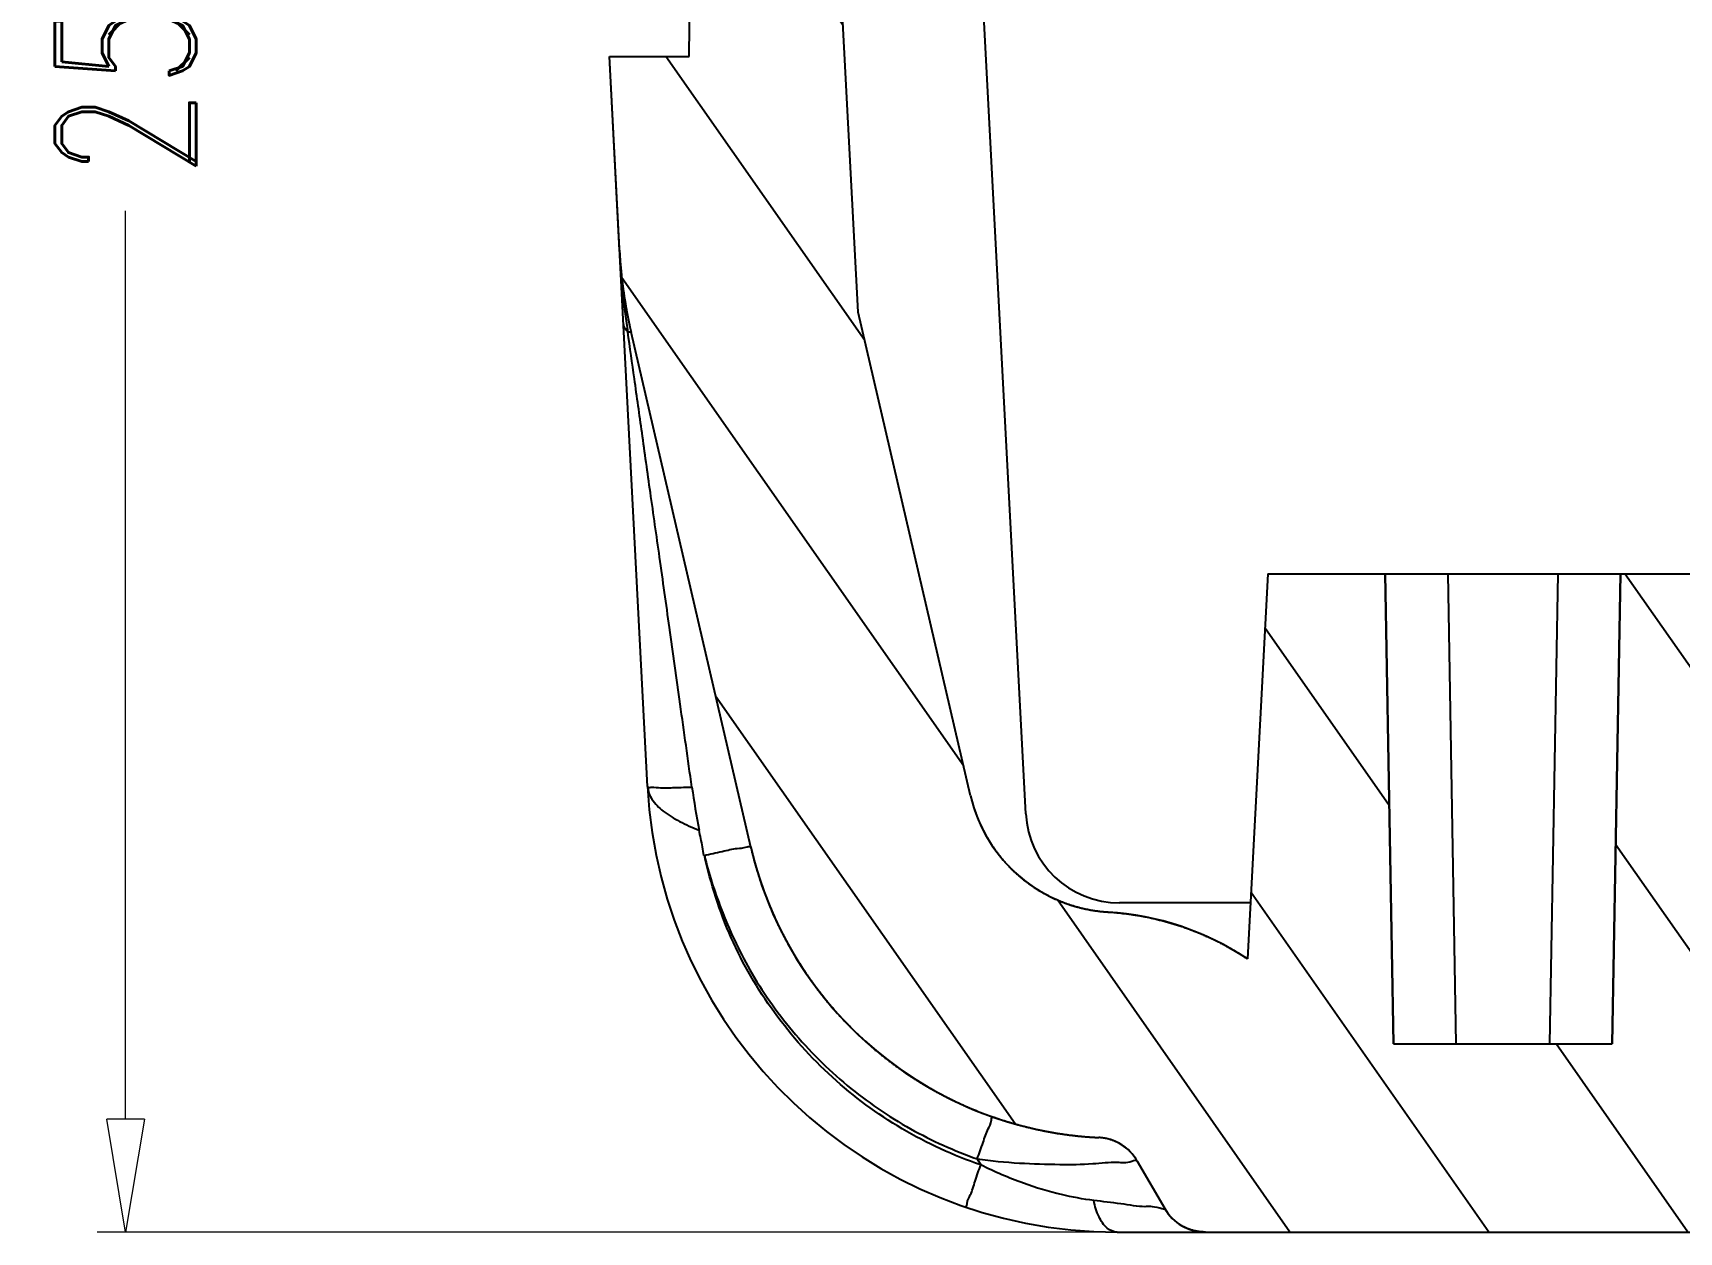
# Model space of a CAD drawing. Header units: inches. Extents: x 3700 to 4563, y 1353 to 2328.
# Drawn here: x 3854.79 to 3872.29, y 2099.41 to 2112.16 of the extents above; entities that cross this region are included whole.
import ezdxf

# ---------------------------------------------------------------- set-up
doc = ezdxf.new("R2010")
doc.units = ezdxf.units.IN
doc.header["$LTSCALE"] = 0.5
doc.layers.add('06___PRT_ALL_SURFS', color=7, linetype='Continuous')
doc.layers.add('dim', color=82, linetype='Continuous', lineweight=9)
doc.styles.add('ROMAND', font='romand.shx', dxfattribs={"width": 0.75, "bigfont": 'gbcbig.shx'})
doc.dimstyles.new('YanXiu', dxfattribs={"dimtxt": 2.5, "dimasz": 2.2, "dimexe": 1, "dimexo": 0, "dimgap": 0.66, "dimtad": 0, "dimzin": 9, "dimdsep": 46, "dimtxsty": 'ROMAND', "dimblk": 'CLOSEDBLANK', "dimcen": 0, "dimclrd": 3, "dimclre": 3, "dimclrt": 7, "dimazin": 2, "dimtfac": 1, "dimtofl": 0, "dimtmove": 0, "dimatfit": 3, "dimldrblk": 'CLOSEDBLANK', "dimfxl": 1, "dimlwd": 5, "dimlwe": 5, "dimarcsym": 0})

# ---------------------------------------------------------------- blocks, each defined once
blk = doc.blocks.new('_ClosedBlank')
at = {"color": 0, "linetype": 'ByBlock', "lineweight": -2}
for p, q in [((-1, 0.167), (0, 0)), ((-1, 0.167), (-1, -0.167)), ((0, 0), (-1, -0.167))]:
    blk.add_line(p, q, dxfattribs=at)
blk = doc.blocks.new('*D110')
at = {"layer": 'Defpoints', "color": 0}
for p in [(3867.948, 2125.215), (3855.771, 2099.415), (3866.315, 2099.415)]:
    blk.add_point(p, dxfattribs=at)
at = {"layer": 'dim', "color": 3, "lineweight": 5}
for p, q in [((3867.948, 2125.215), (3855.471, 2125.215)), ((3855.771, 2124.015), (3855.771, 2114.356)), ((3855.771, 2100.615), (3855.771, 2110.274)), ((3866.315, 2099.415), (3855.471, 2099.415))]:
    blk.add_line(p, q, dxfattribs=at)
at = {"layer": 'dim', "color": 3, "lineweight": 5, "xscale": 1.2, "yscale": 1.2, "zscale": 1.2}
for p, rotation in [((3855.771, 2125.215), 90), ((3855.771, 2099.415), 270)]:
    blk.add_blockref('_ClosedBlank', p, dxfattribs=dict(at, rotation=rotation))
at = {"layer": 'dim', "color": 7, "insert": (3855.771, 2112.315), "char_height": 1.5, "attachment_point": 5, "rotation": 90, "style": 'ROMAND'}
blk.add_mtext('25.8', dxfattribs=at)

msp = doc.modelspace()

# ---------------------------------------------------------------- hatches: boundary and pattern name
at = {"linetype": 'Continuous'}
h = msp.add_hatch(dxfattribs=at)
h.set_pattern_fill('DEFAULT__1', color=2, scale=1.73335, angle=125, style=0, pattern_type=0)
h.set_pattern_definition([(125, (3517.8296, 2010.4347), (-1.419877, -0.994209), [])])
edge = h.paths.add_edge_path()
edge.add_line((3862.566, 2112.415), (3863.393, 2112.415))
edge.add_line((3863.561, 2109.196), (3863.393, 2112.415))
edge.add_line((3864.757, 2104.053), (3863.561, 2109.196))
edge.add_spline(control_points=[(3864.757, 2104.053), (3864.923, 2103.337), (3865.485, 2102.862), (3866.219, 2102.818)], knot_values=[0, 0, 0, 0, 1, 1, 1, 1], weights=[1, 0.867704, 0.867704, 1], degree=3, periodic=0)
edge.add_spline(control_points=[(3866.219, 2102.818), (3866.751, 2102.786), (3867.257, 2102.616), (3867.701, 2102.32)], knot_values=[0, 0, 0, 0, 1, 1, 1, 1], weights=[1, 0.976957, 0.976957, 1], degree=3, periodic=0)
edge.add_line((3867.916, 2106.415), (3867.701, 2102.32))
edge.add_line((3867.916, 2106.415), (3869.166, 2106.415))
edge.add_line((3869.253, 2101.415), (3869.166, 2106.415))
edge.add_line((3869.253, 2101.415), (3871.578, 2101.415))
edge.add_line((3871.578, 2101.415), (3871.666, 2106.415))
edge.add_line((3871.666, 2106.415), (3872.916, 2106.415))
edge.add_line((3872.916, 2106.415), (3873.178, 2101.415))
edge.add_line((3873.178, 2101.415), (3873.682, 2101.415))
edge.add_line((3873.682, 2101.415), (3873.916, 2101.915))
edge.add_line((3873.916, 2101.915), (3879.916, 2101.915))
edge.add_line((3879.916, 2099.415), (3879.916, 2101.915))
edge.add_line((3867.254, 2099.415), (3879.916, 2099.415))
edge.add_spline(control_points=[(3867.254, 2099.415), (3867.071, 2099.415), (3866.913, 2099.506), (3866.821, 2099.665)], knot_values=[0, 0, 0, 0, 1, 1, 1, 1], weights=[1, 0.910684, 0.910684, 1], degree=3, periodic=0)
edge.add_line((3866.529, 2100.17), (3866.821, 2099.665))
edge.add_spline(control_points=[(3866.529, 2100.17), (3866.443, 2100.321), (3866.294, 2100.411), (3866.121, 2100.42)], knot_values=[0, 0, 0, 0, 1, 1, 1, 1], weights=[1, 0.918627, 0.918627, 1], degree=3, periodic=0)
edge.add_spline(control_points=[(3862.419, 2103.509), (3862.84, 2101.7), (3864.266, 2100.51), (3866.121, 2100.42)], knot_values=[0, 0, 0, 0, 1, 1, 1, 1], weights=[1, 0.865322, 0.865322, 1], degree=3, periodic=0)
edge.add_line((3862.419, 2103.509), (3861.146, 2108.985))
edge.add_spline(control_points=[(3861.023, 2109.856), (3861.039, 2109.562), (3861.08, 2109.271), (3861.146, 2108.985)], knot_values=[0, 0, 0, 0, 1, 1, 1, 1], weights=[1, 0.997419, 0.997419, 1], degree=3, periodic=0)
edge.add_line((3861.023, 2109.856), (3860.916, 2111.915))
edge.add_line((3860.916, 2111.915), (3861.766, 2111.915))
edge.add_line((3861.766, 2111.915), (3861.779, 2113.415))
edge.add_line((3862.557, 2113.415), (3861.779, 2113.415))
edge.add_line((3862.566, 2112.415), (3862.557, 2113.415))
edge = h.paths.add_edge_path()
edge.add_line((3879.916, 2099.415), (3879.916, 2101.915))
edge.add_line((3879.916, 2099.415), (3879.916, 2101.915))
edge = h.paths.add_edge_path()
edge.add_line((3897.266, 2112.415), (3896.438, 2112.415))
edge.add_line((3897.266, 2112.415), (3897.274, 2113.415))
edge.add_line((3898.052, 2113.415), (3897.274, 2113.415))
edge.add_line((3898.066, 2111.915), (3898.052, 2113.415))
edge.add_line((3898.916, 2111.915), (3898.066, 2111.915))
edge.add_line((3898.808, 2109.856), (3898.916, 2111.915))
edge.add_spline(control_points=[(3898.808, 2109.856), (3898.792, 2109.562), (3898.751, 2109.271), (3898.685, 2108.985)], knot_values=[0, 0, 0, 0, 1, 1, 1, 1], weights=[1, 0.997419, 0.997419, 1], degree=3, periodic=0)
edge.add_line((3898.685, 2108.985), (3897.412, 2103.509))
edge.add_spline(control_points=[(3893.71, 2100.42), (3895.565, 2100.51), (3896.991, 2101.7), (3897.412, 2103.509)], knot_values=[0, 0, 0, 0, 1, 1, 1, 1], weights=[1, 0.865322, 0.865322, 1], degree=3, periodic=0)
edge.add_spline(control_points=[(3893.302, 2100.17), (3893.388, 2100.321), (3893.537, 2100.411), (3893.71, 2100.42)], knot_values=[0, 0, 0, 0, 1, 1, 1, 1], weights=[1, 0.918627, 0.918627, 1], degree=3, periodic=0)
edge.add_line((3893.302, 2100.17), (3893.01, 2099.665))
edge.add_spline(control_points=[(3892.577, 2099.415), (3892.76, 2099.415), (3892.918, 2099.506), (3893.01, 2099.665)], knot_values=[0, 0, 0, 0, 1, 1, 1, 1], weights=[1, 0.910684, 0.910684, 1], degree=3, periodic=0)
edge.add_line((3892.577, 2099.415), (3892.316, 2099.415))
edge.add_line((3892.316, 2099.415), (3892.316, 2099.915))
edge.add_line((3892.316, 2099.915), (3891.016, 2101.215))
edge.add_line((3891.016, 2112.315), (3891.016, 2101.215))
edge.add_line((3892.166, 2112.315), (3891.016, 2112.315))
edge.add_line((3892.166, 2112.315), (3892.338, 2102.446))
edge.add_spline(control_points=[(3892.338, 2102.446), (3892.731, 2102.665), (3893.163, 2102.791), (3893.612, 2102.818)], knot_values=[0, 0, 0, 0, 1, 1, 1, 1], weights=[1, 0.983471, 0.983471, 1], degree=3, periodic=0)
edge.add_spline(control_points=[(3893.612, 2102.818), (3894.346, 2102.862), (3894.908, 2103.337), (3895.074, 2104.053)], knot_values=[0, 0, 0, 0, 1, 1, 1, 1], weights=[1, 0.867704, 0.867704, 1], degree=3, periodic=0)
edge.add_line((3896.27, 2109.196), (3895.074, 2104.053))
edge.add_line((3896.27, 2109.196), (3896.438, 2112.415))
edge = h.paths.add_edge_path()
edge.add_line((3886.516, 2099.415), (3879.916, 2099.415))
edge.add_line((3879.916, 2099.415), (3879.916, 2101.915))
edge.add_line((3885.916, 2101.915), (3879.916, 2101.915))
edge.add_line((3886.149, 2101.415), (3885.916, 2101.915))
edge.add_line((3886.475, 2101.415), (3886.149, 2101.415))
edge.add_line((3886.666, 2112.315), (3886.475, 2101.415))
edge.add_line((3887.816, 2112.315), (3886.666, 2112.315))
edge.add_line((3887.816, 2112.315), (3887.816, 2101.215))
edge.add_line((3886.516, 2099.915), (3887.816, 2101.215))
edge.add_line((3886.516, 2099.415), (3886.516, 2099.915))

# ---------------------------------------------------------------- linework, layer by layer
at = {"color": 7, "linetype": 'Continuous'}
for p, q in [((3861.766, 2111.915, 0), (3861.779, 2113.415, 0)), ((3861.766, 2111.915, 0), (3861.779, 2113.415, 0)), ((3863.561, 2109.196, 0), (3863.393, 2112.415, 0)), ((3863.561, 2109.196, 0), (3863.393, 2112.415, 0)), ((3865.343, 2103.863, 0), (3864.895, 2112.415, 0)), ((3860.916, 2111.915, 0), (3861.766, 2111.915, 0)), ((3861.322, 2104.154, 0), (3860.916, 2111.915, 0)), ((3860.916, 2111.915, 0), (3861.766, 2111.915, 0)), ((3861.023, 2109.856, 0), (3860.916, 2111.915, 0)), ((3864.757, 2104.053, 0), (3863.561, 2109.196, 0)), ((3864.757, 2104.053, 0), (3863.561, 2109.196, 0)), ((3862.419, 2103.509, 0), (3861.146, 2108.985, 0)), ((3862.419, 2103.509, 0), (3861.146, 2108.985, 0)), ((3867.916, 2106.415, 0), (3867.701, 2102.32, 0)), ((3867.916, 2106.415, 0), (3867.701, 2102.32, 0)), ((3867.916, 2106.415, 0), (3872.916, 2106.415, 0)), ((3867.916, 2106.415, 0), (3869.166, 2106.415, 0)), ((3869.166, 2106.415, 0), (3869.253, 2101.415, 0)), ((3869.253, 2101.415, 0), (3869.166, 2106.415, 0)), ((3869.83, 2106.415, 0), (3869.917, 2101.415, 0)), ((3871.001, 2106.415, 0), (3870.914, 2101.415, 0)), ((3871.666, 2106.415, 0), (3871.578, 2101.415, 0)), ((3871.578, 2101.415, 0), (3871.666, 2106.415, 0)), ((3871.666, 2106.415, 0), (3872.916, 2106.415, 0)), ((3867.732, 2102.915, 0), (3866.342, 2102.915, 0)), ((3869.253, 2101.415, 0), (3871.578, 2101.415, 0)), ((3869.253, 2101.415, 0), (3871.578, 2101.415, 0)), ((3864.828, 2100.193, 0), (3864.865, 2100.129, 0)), ((3866.529, 2100.17, 0), (3866.821, 2099.665, 0)), ((3866.529, 2100.17, 0), (3866.821, 2099.665, 0)), ((3866.315, 2099.415, 0), (3893.516, 2099.415, 0)), ((3867.254, 2099.415, 0), (3879.916, 2099.415, 0))]:
    msp.add_line(p, q, dxfattribs=at)
for centre, radius, start, end in [((3869.973, 2110.326, 0), 8.962, 183.0056, 186.7149), ((3866.017, 2110.117, 0), 5, 183, 193.0861), ((3870.214, 2110.353, 0), 9.205, 186.7079, 187.9538), ((3870.357, 2110.372, 0), 9.349, 187.9521, 188.5261), ((3866.315, 2104.415, 0), 5, 183.0002, 270), ((3870.553, 2105.38, 0), 8.846, 188.0129, 191.031), ((3866.315, 2104.415, 0), 1.6, 193.0861, 266.5283), ((3866.342, 2103.915, 0), 1, 183, 270), ((3866.315, 2104.415, 0), 4, 193.0861, 267.2102), ((3866.037, 2099.823, 0), 3, 56.3121, 86.5283), ((3866.096, 2099.92, 0), 0.5, 30, 87.2102), ((3867.254, 2099.915, 0), 0.5, 210.0043, 270.0085)]:
    msp.add_arc(centre, radius, start, end, dxfattribs=at)
for points, start_tangent, end_tangent in [([(3861.023, 2109.856, 0), (3861.027, 2109.801, 0), (3861.03, 2109.746, 0), (3861.035, 2109.691, 0), (3861.04, 2109.636, 0), (3861.045, 2109.582, 0), (3861.052, 2109.527, 0), (3861.058, 2109.472, 0), (3861.066, 2109.418, 0), (3861.074, 2109.363, 0), (3861.082, 2109.309, 0), (3861.092, 2109.255, 0), (3861.101, 2109.2, 0), (3861.112, 2109.146, 0), (3861.123, 2109.093, 0), (3861.134, 2109.039, 0), (3861.146, 2108.985, 0)], (0.052336, -0.99863), (0.226415, -0.974031)), ([(3861.064, 2109.075, 0), (3861.071, 2109.044, 0), (3861.087, 2109.014, 0), (3861.112, 2108.986, 0)], (0.052339, -0.998629), (0.737183, -0.675693)), ([(3861.112, 2108.986, 0), (3861.137, 2108.988, 0)], (0.995001, 0.099861), (0.998135, 0.061042)), ([(3861.793, 2104.147, 0), (3861.669, 2105.029, 0), (3861.555, 2105.842, 0), (3861.45, 2106.591, 0), (3861.352, 2107.279, 0), (3861.263, 2107.913, 0), (3861.182, 2108.487, 0), (3861.112, 2108.986, 0)], (-0.139264, 0.990255), (-0.13954, 0.990216)), ([(3861.137, 2108.988, 0), (3861.146, 2108.985, 0)], (0.998135, 0.061042), (0.226415, -0.974031)), ([(3861.322, 2104.153, 0), (3861.358, 2104.144, 0), (3861.459, 2104.139, 0), (3861.611, 2104.141, 0), (3861.793, 2104.147, 0)], (0.052403, -0.998626), (0.998815, 0.048668)), ([(3861.322, 2104.153, 0), (3861.369, 2104.017, 0), (3861.488, 2103.892, 0), (3861.663, 2103.782, 0), (3861.87, 2103.688, 0)], (0.052425, -0.998625), (0.927662, -0.373422)), ([(3864.757, 2104.053, 0), (3864.76, 2104.038, 0), (3864.764, 2104.024, 0), (3864.768, 2104.009, 0), (3864.772, 2103.994, 0), (3864.776, 2103.98, 0), (3864.78, 2103.965, 0), (3864.784, 2103.951, 0), (3864.789, 2103.936, 0), (3864.793, 2103.921, 0), (3864.798, 2103.907, 0), (3864.803, 2103.892, 0), (3864.808, 2103.878, 0), (3864.814, 2103.863, 0), (3864.819, 2103.848, 0), (3864.825, 2103.834, 0), (3864.83, 2103.819, 0), (3864.836, 2103.805, 0), (3864.842, 2103.79, 0), (3864.849, 2103.776, 0), (3864.855, 2103.762, 0), (3864.861, 2103.747, 0), (3864.868, 2103.733, 0), (3864.875, 2103.719, 0), (3864.882, 2103.704, 0), (3864.889, 2103.69, 0), (3864.896, 2103.676, 0), (3864.904, 2103.662, 0), (3864.911, 2103.648, 0), (3864.919, 2103.634, 0), (3864.927, 2103.62, 0), (3864.935, 2103.606, 0), (3864.943, 2103.592, 0), (3864.952, 2103.578, 0), (3864.96, 2103.564, 0), (3864.969, 2103.551, 0), (3864.978, 2103.537, 0), (3864.987, 2103.523, 0), (3864.996, 2103.51, 0), (3865.005, 2103.496, 0), (3865.015, 2103.483, 0), (3865.024, 2103.47, 0), (3865.034, 2103.457, 0), (3865.044, 2103.444, 0), (3865.054, 2103.431, 0), (3865.064, 2103.418, 0), (3865.074, 2103.405, 0), (3865.085, 2103.392, 0), (3865.096, 2103.38, 0), (3865.106, 2103.367, 0), (3865.117, 2103.355, 0), (3865.128, 2103.342, 0), (3865.139, 2103.33, 0), (3865.151, 2103.318, 0), (3865.162, 2103.306, 0), (3865.174, 2103.294, 0), (3865.185, 2103.282, 0), (3865.197, 2103.271, 0), (3865.209, 2103.259, 0), (3865.221, 2103.248, 0), (3865.233, 2103.237, 0), (3865.245, 2103.225, 0), (3865.258, 2103.214, 0), (3865.27, 2103.204, 0), (3865.283, 2103.193, 0), (3865.296, 2103.182, 0), (3865.308, 2103.172, 0), (3865.321, 2103.161, 0), (3865.334, 2103.151, 0), (3865.348, 2103.141, 0), (3865.361, 2103.131, 0), (3865.374, 2103.121, 0), (3865.388, 2103.111, 0), (3865.401, 2103.102, 0), (3865.415, 2103.093, 0), (3865.429, 2103.083, 0), (3865.442, 2103.074, 0), (3865.456, 2103.065, 0), (3865.47, 2103.056, 0), (3865.484, 2103.048, 0), (3865.498, 2103.039, 0), (3865.513, 2103.031, 0), (3865.527, 2103.023, 0), (3865.541, 2103.015, 0), (3865.556, 2103.007, 0), (3865.57, 2102.999, 0), (3865.585, 2102.992, 0), (3865.599, 2102.984, 0), (3865.614, 2102.977, 0), (3865.629, 2102.97, 0), (3865.643, 2102.963, 0), (3865.658, 2102.956, 0), (3865.673, 2102.95, 0), (3865.688, 2102.943, 0), (3865.703, 2102.937, 0), (3865.718, 2102.931, 0), (3865.733, 2102.925, 0), (3865.748, 2102.919, 0), (3865.763, 2102.913, 0), (3865.778, 2102.908, 0), (3865.793, 2102.903, 0), (3865.809, 2102.897, 0), (3865.824, 2102.892, 0), (3865.839, 2102.888, 0), (3865.854, 2102.883, 0), (3865.869, 2102.878, 0), (3865.885, 2102.874, 0), (3865.9, 2102.87, 0), (3865.915, 2102.866, 0), (3865.93, 2102.862, 0), (3865.946, 2102.858, 0), (3865.961, 2102.855, 0), (3865.976, 2102.851, 0), (3865.992, 2102.848, 0), (3866.007, 2102.845, 0), (3866.022, 2102.842, 0), (3866.037, 2102.839, 0), (3866.053, 2102.837, 0), (3866.068, 2102.834, 0), (3866.083, 2102.832, 0), (3866.098, 2102.83, 0), (3866.113, 2102.828, 0), (3866.128, 2102.826, 0), (3866.144, 2102.824, 0), (3866.159, 2102.823, 0), (3866.174, 2102.821, 0), (3866.189, 2102.82, 0), (3866.204, 2102.819, 0), (3866.219, 2102.818, 0)], (0.226415, -0.974031), (0.998165, -0.060555)), ([(3861.921, 2103.419, 0), (3861.907, 2103.51, 0), (3861.888, 2103.599, 0), (3861.87, 2103.688, 0)], (-0.226415, 0.974031), (-0.226437, 0.974026)), ([(3861.921, 2103.419, 0), (3862.117, 2103.463, 0), (3862.275, 2103.494, 0), (3862.381, 2103.51, 0), (3862.419, 2103.509, 0)], (0.973906, 0.226953), (0.226415, -0.974031)), ([(3862.419, 2103.509, 0), (3862.428, 2103.473, 0), (3862.437, 2103.436, 0), (3862.447, 2103.399, 0), (3862.456, 2103.362, 0), (3862.467, 2103.326, 0), (3862.477, 2103.289, 0), (3862.488, 2103.252, 0), (3862.5, 2103.215, 0), (3862.511, 2103.178, 0), (3862.524, 2103.142, 0), (3862.536, 2103.105, 0), (3862.549, 2103.068, 0), (3862.562, 2103.031, 0), (3862.576, 2102.995, 0), (3862.59, 2102.958, 0), (3862.605, 2102.921, 0), (3862.62, 2102.885, 0), (3862.635, 2102.848, 0), (3862.651, 2102.812, 0), (3862.667, 2102.776, 0), (3862.683, 2102.739, 0), (3862.7, 2102.703, 0), (3862.717, 2102.667, 0), (3862.735, 2102.631, 0), (3862.753, 2102.595, 0), (3862.772, 2102.56, 0), (3862.791, 2102.524, 0), (3862.81, 2102.488, 0), (3862.83, 2102.453, 0), (3862.85, 2102.418, 0), (3862.87, 2102.383, 0), (3862.891, 2102.348, 0), (3862.912, 2102.313, 0), (3862.934, 2102.278, 0), (3862.956, 2102.244, 0), (3862.978, 2102.209, 0), (3863.001, 2102.175, 0), (3863.024, 2102.141, 0), (3863.048, 2102.108, 0), (3863.072, 2102.074, 0), (3863.096, 2102.041, 0), (3863.121, 2102.008, 0), (3863.146, 2101.975, 0), (3863.172, 2101.942, 0), (3863.197, 2101.91, 0), (3863.223, 2101.877, 0), (3863.25, 2101.845, 0), (3863.277, 2101.814, 0), (3863.304, 2101.782, 0), (3863.332, 2101.751, 0), (3863.36, 2101.72, 0), (3863.388, 2101.689, 0), (3863.417, 2101.659, 0), (3863.445, 2101.629, 0), (3863.475, 2101.599, 0), (3863.504, 2101.569, 0), (3863.534, 2101.54, 0), (3863.564, 2101.511, 0), (3863.595, 2101.483, 0), (3863.626, 2101.454, 0), (3863.657, 2101.426, 0), (3863.688, 2101.399, 0), (3863.72, 2101.371, 0), (3863.752, 2101.344, 0), (3863.785, 2101.317, 0), (3863.817, 2101.291, 0), (3863.85, 2101.265, 0), (3863.883, 2101.24, 0), (3863.916, 2101.214, 0), (3863.95, 2101.189, 0), (3863.984, 2101.165, 0), (3864.018, 2101.141, 0), (3864.052, 2101.117, 0), (3864.087, 2101.093, 0), (3864.122, 2101.07, 0), (3864.157, 2101.047, 0), (3864.192, 2101.025, 0), (3864.228, 2101.003, 0), (3864.263, 2100.982, 0), (3864.299, 2100.96, 0), (3864.335, 2100.94, 0), (3864.371, 2100.919, 0), (3864.408, 2100.899, 0), (3864.444, 2100.88, 0), (3864.481, 2100.86, 0), (3864.518, 2100.842, 0), (3864.555, 2100.823, 0), (3864.592, 2100.805, 0), (3864.629, 2100.788, 0), (3864.667, 2100.771, 0), (3864.704, 2100.754, 0), (3864.742, 2100.737, 0), (3864.78, 2100.722, 0), (3864.817, 2100.706, 0), (3864.855, 2100.691, 0), (3864.893, 2100.676, 0), (3864.932, 2100.662, 0), (3864.97, 2100.648, 0), (3865.008, 2100.635, 0), (3865.046, 2100.622, 0), (3865.085, 2100.609, 0), (3865.123, 2100.597, 0), (3865.162, 2100.585, 0), (3865.2, 2100.574, 0), (3865.239, 2100.563, 0), (3865.277, 2100.552, 0), (3865.316, 2100.542, 0), (3865.355, 2100.532, 0), (3865.393, 2100.523, 0), (3865.432, 2100.514, 0), (3865.471, 2100.505, 0), (3865.509, 2100.497, 0), (3865.548, 2100.489, 0), (3865.586, 2100.482, 0), (3865.625, 2100.475, 0), (3865.663, 2100.468, 0), (3865.702, 2100.462, 0), (3865.74, 2100.457, 0), (3865.779, 2100.451, 0), (3865.817, 2100.446, 0), (3865.855, 2100.442, 0), (3865.893, 2100.437, 0), (3865.931, 2100.433, 0), (3865.969, 2100.43, 0), (3866.007, 2100.427, 0), (3866.045, 2100.424, 0), (3866.083, 2100.422, 0), (3866.121, 2100.42, 0)], (0.226415, -0.974031), (0.998815, -0.048672)), ([(3864.865, 2100.129, 0), (3864.029, 2100.514, 0), (3863.287, 2101.061, 0), (3862.672, 2101.748, 0), (3862.211, 2102.545, 0), (3861.927, 2103.421, 0)], (-0.946667, 0.322213), (-0.215481, 0.976508)), ([(3861.927, 2103.421, 0), (3862.105, 2102.852, 0), (3862.41, 2102.204, 0), (3862.862, 2101.556, 0), (3863.445, 2100.975, 0), (3864.119, 2100.513, 0), (3864.828, 2100.193, 0)], (0.226425, -0.974029), (0.943841, -0.330401)), ([(3866.219, 2102.818, 0), (3866.243, 2102.816, 0), (3866.267, 2102.815, 0), (3866.292, 2102.813, 0), (3866.316, 2102.81, 0), (3866.341, 2102.808, 0), (3866.365, 2102.805, 0), (3866.389, 2102.803, 0), (3866.414, 2102.8, 0), (3866.438, 2102.796, 0), (3866.463, 2102.793, 0), (3866.487, 2102.789, 0), (3866.512, 2102.786, 0), (3866.536, 2102.782, 0), (3866.56, 2102.777, 0), (3866.585, 2102.773, 0), (3866.609, 2102.768, 0), (3866.633, 2102.764, 0), (3866.657, 2102.759, 0), (3866.682, 2102.753, 0), (3866.706, 2102.748, 0), (3866.73, 2102.742, 0), (3866.754, 2102.736, 0), (3866.778, 2102.73, 0), (3866.802, 2102.724, 0), (3866.826, 2102.718, 0), (3866.85, 2102.711, 0), (3866.874, 2102.704, 0), (3866.898, 2102.697, 0), (3866.922, 2102.69, 0), (3866.945, 2102.683, 0), (3866.969, 2102.675, 0), (3866.993, 2102.667, 0), (3867.016, 2102.659, 0), (3867.04, 2102.651, 0), (3867.063, 2102.642, 0), (3867.086, 2102.634, 0), (3867.11, 2102.625, 0), (3867.133, 2102.616, 0), (3867.156, 2102.607, 0), (3867.179, 2102.598, 0), (3867.202, 2102.588, 0), (3867.225, 2102.578, 0), (3867.248, 2102.568, 0), (3867.27, 2102.558, 0), (3867.293, 2102.548, 0), (3867.315, 2102.537, 0), (3867.338, 2102.527, 0), (3867.36, 2102.516, 0), (3867.382, 2102.505, 0), (3867.404, 2102.494, 0), (3867.426, 2102.482, 0), (3867.448, 2102.471, 0), (3867.47, 2102.459, 0), (3867.491, 2102.447, 0), (3867.513, 2102.435, 0), (3867.534, 2102.423, 0), (3867.555, 2102.411, 0), (3867.577, 2102.398, 0), (3867.598, 2102.385, 0), (3867.619, 2102.373, 0), (3867.639, 2102.36, 0), (3867.66, 2102.346, 0), (3867.68, 2102.333, 0), (3867.701, 2102.32, 0)], (0.998165, -0.060555), (0.832071, -0.554669)), ([(3866.529, 2100.17, 0), (3866.526, 2100.177, 0), (3866.522, 2100.183, 0), (3866.518, 2100.19, 0), (3866.514, 2100.196, 0), (3866.509, 2100.202, 0), (3866.505, 2100.209, 0), (3866.501, 2100.215, 0), (3866.496, 2100.221, 0), (3866.491, 2100.227, 0), (3866.486, 2100.233, 0), (3866.482, 2100.239, 0), (3866.477, 2100.245, 0), (3866.472, 2100.251, 0), (3866.466, 2100.257, 0), (3866.461, 2100.262, 0), (3866.456, 2100.268, 0), (3866.45, 2100.274, 0), (3866.445, 2100.279, 0), (3866.439, 2100.285, 0), (3866.433, 2100.29, 0), (3866.427, 2100.295, 0), (3866.421, 2100.3, 0), (3866.415, 2100.306, 0), (3866.409, 2100.311, 0), (3866.403, 2100.315, 0), (3866.396, 2100.32, 0), (3866.39, 2100.325, 0), (3866.384, 2100.33, 0), (3866.377, 2100.334, 0), (3866.37, 2100.339, 0), (3866.364, 2100.343, 0), (3866.357, 2100.347, 0), (3866.35, 2100.351, 0), (3866.343, 2100.355, 0), (3866.336, 2100.359, 0), (3866.329, 2100.363, 0), (3866.322, 2100.366, 0), (3866.315, 2100.37, 0), (3866.308, 2100.373, 0), (3866.301, 2100.377, 0), (3866.293, 2100.38, 0), (3866.286, 2100.383, 0), (3866.279, 2100.386, 0), (3866.271, 2100.389, 0), (3866.264, 2100.391, 0), (3866.256, 2100.394, 0), (3866.249, 2100.396, 0), (3866.241, 2100.399, 0), (3866.234, 2100.401, 0), (3866.226, 2100.403, 0), (3866.219, 2100.405, 0), (3866.211, 2100.407, 0), (3866.204, 2100.409, 0), (3866.196, 2100.41, 0), (3866.189, 2100.412, 0), (3866.181, 2100.413, 0), (3866.173, 2100.414, 0), (3866.166, 2100.415, 0), (3866.158, 2100.416, 0), (3866.151, 2100.417, 0), (3866.143, 2100.418, 0), (3866.136, 2100.419, 0), (3866.128, 2100.419, 0), (3866.121, 2100.42, 0)], (-0.5, 0.866025), (-0.998815, 0.048672)), ([(3864.704, 2099.682, 0), (3864.719, 2099.715, 0), (3864.754, 2099.81, 0), (3864.806, 2099.956, 0), (3864.865, 2100.129, 0)], (0.946656, -0.322246), (0.322981, 0.946405)), ([(3866.067, 2099.751, 0), (3865.725, 2099.813, 0), (3865.319, 2099.934, 0), (3864.865, 2100.129, 0)], (-0.992102, 0.125435), (-0.893352, 0.449358)), ([(3866.821, 2099.665, 0), (3866.77, 2099.668, 0), (3866.608, 2099.685, 0), (3866.356, 2099.715, 0), (3866.067, 2099.751, 0)], (0.513244, -0.858242), (-0.992124, 0.125262)), ([(3866.315, 2099.415, 0), (3866.21, 2099.457, 0), (3866.123, 2099.576, 0), (3866.067, 2099.751, 0)], (-1, -0.00027), (-0.179239, 0.983806)), ([(3867.254, 2099.415, 0), (3867.246, 2099.415, 0), (3867.238, 2099.415, 0), (3867.231, 2099.416, 0), (3867.223, 2099.416, 0), (3867.215, 2099.417, 0), (3867.207, 2099.417, 0), (3867.199, 2099.418, 0), (3867.191, 2099.419, 0), (3867.183, 2099.42, 0), (3867.175, 2099.421, 0), (3867.167, 2099.423, 0), (3867.159, 2099.424, 0), (3867.151, 2099.426, 0), (3867.143, 2099.428, 0), (3867.135, 2099.429, 0), (3867.127, 2099.431, 0), (3867.119, 2099.434, 0), (3867.111, 2099.436, 0), (3867.103, 2099.438, 0), (3867.095, 2099.441, 0), (3867.087, 2099.444, 0), (3867.08, 2099.446, 0), (3867.072, 2099.449, 0), (3867.064, 2099.452, 0), (3867.056, 2099.456, 0), (3867.049, 2099.459, 0), (3867.041, 2099.463, 0), (3867.034, 2099.466, 0), (3867.026, 2099.47, 0), (3867.019, 2099.474, 0), (3867.011, 2099.478, 0), (3867.004, 2099.482, 0), (3866.997, 2099.486, 0), (3866.99, 2099.491, 0), (3866.983, 2099.495, 0), (3866.976, 2099.5, 0), (3866.969, 2099.504, 0), (3866.962, 2099.509, 0), (3866.955, 2099.514, 0), (3866.949, 2099.519, 0), (3866.942, 2099.524, 0), (3866.936, 2099.53, 0), (3866.929, 2099.535, 0), (3866.923, 2099.54, 0), (3866.917, 2099.546, 0), (3866.911, 2099.552, 0), (3866.905, 2099.557, 0), (3866.899, 2099.563, 0), (3866.893, 2099.569, 0), (3866.888, 2099.575, 0), (3866.882, 2099.581, 0), (3866.877, 2099.587, 0), (3866.871, 2099.593, 0), (3866.866, 2099.599, 0), (3866.861, 2099.606, 0), (3866.856, 2099.612, 0), (3866.851, 2099.619, 0), (3866.847, 2099.625, 0), (3866.842, 2099.632, 0), (3866.838, 2099.638, 0), (3866.833, 2099.645, 0), (3866.829, 2099.652, 0), (3866.825, 2099.658, 0), (3866.821, 2099.665, 0)], (-1, 0), (-0.5, 0.866025))]:
    msp.add_spline(points, degree=3, dxfattribs=dict(at, start_tangent=start_tangent, end_tangent=end_tangent))
at = {"layer": '06___PRT_ALL_SURFS', "color": 7, "linetype": 'Continuous'}
for centre, radius, start, end in [((3866.315, 2104.415, 0), 1.6, 193.0873, 266.5283), ((3866.315, 2104.415, 0), 4, 193.0857, 241.779), ((3866.315, 2104.415, 0), 4, 244.96, 267.2102), ((3866.096, 2099.92, 0), 0.5, 30, 87.2102)]:
    msp.add_arc(centre, radius, start, end, dxfattribs=at)
for points, start_tangent, end_tangent in [([(3864.828, 2100.193, 0), (3864.89, 2100.367, 0), (3864.943, 2100.511, 0), (3864.979, 2100.607, 0), (3864.994, 2100.64, 0)], (0.331208, 0.943558), (0.943652, -0.330938)), ([(3864.828, 2100.193, 0), (3865.276, 2100.149, 0), (3865.705, 2100.135, 0), (3866.056, 2100.143, 0), (3866.313, 2100.158, 0), (3866.473, 2100.169, 0), (3866.529, 2100.17, 0)], (0.99079, -0.13541), (0.501957, -0.864892))]:
    msp.add_spline(points, degree=3, dxfattribs=dict(at, start_tangent=start_tangent, end_tangent=end_tangent))

# ---------------------------------------------------------------- dimensions: what is measured, and where the dimension line sits
at = {"layer": 'dim'}
dim = msp.add_linear_dim(base=(3855.771, 2099.415, 0), p1=(3867.948, 2125.215, 0), p2=(3866.315, 2099.415, 0), angle=90, dimstyle='YanXiu', override={"dimtxt": 1.5, "dimasz": 1.2, "dimexe": 0.29985, "dimgap": 0.29985}, dxfattribs=at)
dim.commit()
dim.dimension.update_dxf_attribs({"geometry": '*D110', "text_midpoint": (3855.771, 2112.315, 0)})

doc.saveas('drawing.dxf')
